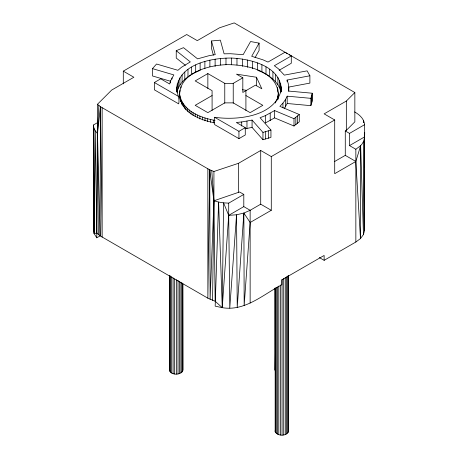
<?xml version="1.0" encoding="UTF-8"?>
<svg xmlns="http://www.w3.org/2000/svg" width="458" height="458" viewBox="0 0 458 458"><rect width="100%" height="100%" fill="white"/><g stroke="black" fill="none" stroke-linecap="round" stroke-linejoin="round"><path stroke-width="0.69" d="M275.235 288.54L275.287 371.037L275.321 288.231M288.551 369.824L288.5 370.797L288.569 275.705M123.294 83.866L123.294 71.145L133.868 77.247L111.666 90.066L97.474 104.258L100.422 106.674L100.119 235.841L207.858 298.175L215.174 301.272L222.256 307.667C244.973 311.583 263.236 294.454 281.853 284.744L281.853 279.867L324.132 255.455L324.132 260.333L319.3 257.545M354.612 111.929C359.456 114.649 364.15 118.788 364.602 124.679C364.259 131.727 366.337 140.114 360.646 145.638L360.469 238.578L355.849 242.024L324.132 260.333M288.574 275.579L288.574 431.339C286.771 436.451 277.29 436.445 275.155 431.585L275.155 287.973L275.126 370.07L275.487 342.647M100.359 235.738L96.787 237.805L97.474 104.258M281.235 91.308C282.225 66.576 250.932 58.836 231.49 58.057C210.812 57.811 176.467 64.601 176.714 91.09M364.339 167.514L364.333 132.728M93.661 203.787L93.403 229.378L94.165 233.712L96.787 237.805M207.858 168.79L209.747 169.792L207.858 298.175L207.858 168.79L100.422 106.674L97.474 133.553L98.321 234.433L100.119 235.841L97.474 133.553L98.859 105.5M212.558 300.385L213.926 200.787L213.926 171.492L209.747 169.792L210.113 299.349L213.926 200.787L211.773 170.691M363.48 122.406L363.532 120.271L363.669 122.349M278.327 95.533C278.258 70.755 246.146 64.435 226.721 64.664C207.72 65.185 176.828 73.578 179.817 98.161M278.281 97.285L278.327 92.676M250.142 303.053L250.142 210.291L243.862 213.062L236.546 214.785L229.767 308.108L228.702 215.346L243.799 206.627L243.799 194.421L228.702 203.14L228.702 215.346L222.256 307.667L215.174 306.156L218.592 202.058L213.926 200.787L209.747 169.792M288.477 87.123L309.889 83.104L309.889 75.782L287.097 80.058L288.277 83.688L288.775 87.369L288.597 91.062L312.264 93.226L312.264 100.548L310.862 105.666L287.195 103.497L284.166 108.746M98.321 234.433L96.787 232.922L94.165 233.712L93.398 137.228L93.896 127.988L93.398 125.023L97.623 122.584M182.874 283.857L182.874 370.31C181.213 375.652 169.918 375.526 169.5 369.583M275.155 431.585L275.206 430.612M243.862 213.062L244.171 305.726L250.142 222.496L243.862 213.062L237.233 307.444L236.546 214.785L228.702 215.346L223.567 202.854L218.592 202.058L222.256 307.667L223.567 202.854L228.702 203.14M275.269 102.993L277.628 97.915L278.281 94.428M277.88 99.403L278.229 94.48M177.011 92.522L177.212 83.928M281.235 89.974C274.771 116.819 237.21 120.551 214.613 117.277L214.613 124.599L238.939 138.642L245.276 134.978L245.276 127.656L236.339 122.492L241.704 121.965L252.072 120.082L262.955 132.408L262.955 139.736L270.947 137.383L270.947 130.061L260.064 117.729L265.348 115.645L274.605 110.561L293.996 118.696L299.263 114.506L279.878 106.371L282.941 103.13L285.391 99.718L287.195 96.174L310.862 98.338L312.264 93.226M93.398 137.228L93.672 135.934M93.735 228.147L93.403 229.378L93.398 125.023M170.496 81.255L152.48 75.954L152.48 68.631L173.834 74.912L170.571 80.9L169.655 83.997L160.712 78.833L154.369 82.497L154.369 89.82L178.694 103.863C180.086 97.938 176.387 92.905 176.714 87.094M355.849 242.024L355.849 149.262L360.646 145.638L355.849 161.468L360.469 238.578L363.446 234.576L364.597 230.265L364.602 136.885L349.506 145.598L349.506 133.393L364.602 124.679M177.212 91.251C180.2 80.625 190.408 74.173 200.123 70.366L200.123 63.044M213.371 55.126L211.493 48.29L211.493 40.968L220.355 40.161L224.099 53.826L230.494 53.718L243.158 54.691L250.566 41.529L259.096 43.132L251.694 56.294L262.926 59.803L267.993 62.059L284.939 52.275L287.126 53.454M255.06 57.634L259.096 50.454L259.096 43.132M152.48 68.631L156.55 64.017L177.91 70.297L181.517 67.246L190.322 61.904L176.238 50.706L183.492 47.666L197.581 58.859L209.106 55.676L215.243 54.634L211.493 40.968M334.403 161.64L345.275 155.365L355.849 161.468L334.706 173.674L334.706 119.967L324.132 113.865L346.334 101.046L354.847 92.539L234.227 22.9L219.485 27.812L197.289 40.63L186.715 34.527L123.294 71.145M345.275 155.365L345.275 130.954L346.334 130.341L354.847 121.834L354.847 92.539M265.348 115.645L265.348 122.967L274.605 117.883L293.996 126.019L299.263 121.828L299.263 114.506M242.82 77.814L236.477 74.15L256.486 77.247L261.844 88.8L255.501 85.136L242.82 92.459L242.82 77.814L233.231 83.35L224.769 83.35L207.858 73.583L195.177 80.911L212.088 90.673L212.088 110.47M212.088 95.556L195.177 105.323L207.858 112.645L224.769 102.878L233.231 102.878L250.142 112.645L262.823 105.323L245.912 95.556M289.244 54.674L291.282 55.939L274.336 65.723L278.241 68.648L284.321 75.129L307.118 70.858L309.889 75.782M279.174 70.251L291.282 63.261L291.282 55.939M214.613 117.277L238.939 131.32L245.276 127.656M213.926 171.492L238.515 163.3L260.711 150.482L271.285 156.584L334.706 119.967M215.174 301.272L213.926 200.787L239.568 191.982L243.799 194.421M249.839 210.462L260.711 204.188L271.285 210.291L271.285 156.584M250.142 222.496L271.285 210.291M262.955 132.408L270.947 130.061M244.99 128.79L252.072 127.404L262.955 139.736M242.477 89.728L246.478 90.346M179.817 95.304C183.074 111.162 200.867 117.872 215.071 120.425M214.521 122.784C199.86 120.116 180.257 112.181 179.685 94.783M258.077 70.469L261.902 72.066L261.902 64.744M262.486 72.37C270.689 76.349 279.059 82.795 280.931 92.218M345.275 130.954L349.506 133.393M349.506 145.598L355.849 149.262M154.369 82.497L178.694 96.541M243.799 206.627L250.142 210.291M185.45 65.351L176.238 58.034L176.238 50.706M97.474 133.553L95.264 130.856L93.896 127.988L94.165 233.712L95.264 130.856L96.787 232.922M364.379 229.029L364.597 230.265L363.635 141.413L363.446 234.576L360.646 145.638M288.574 431.339L288.42 275.327L288.5 370.797M182.874 370.31L182.713 283.605M100.422 106.674L102.151 237.147L102.151 107.762M363.532 120.271L363.538 122.412M275.378 288.403L275.395 369.108M275.212 288.093L275.287 371.037M346.334 101.046L346.334 130.341M311.904 94.938L311.904 102.266M311.434 96.644L311.434 103.966M310.862 98.338L310.862 105.666M297.597 115.937L297.597 123.259M295.839 117.334L295.839 124.662M293.996 118.696L293.996 126.019M288.775 87.369L288.775 91.365M288.311 275.831L288.311 432.3M287.641 276.008L287.641 433.194M287.195 96.174L287.195 103.497M287.097 80.058L287.097 81.387M286.611 276.775L286.611 433.966M285.391 99.718L285.391 107.04M285.277 277.371L285.277 434.562M283.731 278.475L283.731 434.945M282.941 103.13L282.941 107.79M282.065 279.34L282.065 435.1M281.264 86.791L281.264 91.451M280.708 83.625L280.708 90.953M280.388 284.968L280.388 435.008M279.586 80.511L279.586 87.833M278.796 286.067L278.796 434.676M278.046 96.18L278.046 99.031M277.897 77.482L277.897 84.804M277.857 89.178L277.857 92.035M277.628 97.915L277.628 100.056M277.348 87.449L277.348 88.881M277.405 286.948L277.405 434.132M276.288 287.647L276.288 433.4M275.664 74.574L275.664 81.896M275.521 288.208L275.521 432.535M274.605 110.561L274.605 117.883M272.916 71.814L272.916 79.137M270.209 113.246L270.209 120.569M269.682 69.238L269.682 76.56M268.331 130.896L268.331 138.224M265.995 66.874L265.995 74.196M265.669 131.681L265.669 139.003M260.711 150.482L260.711 204.188M257.436 62.878L257.436 70.2M256.486 77.247L256.486 85.772M252.661 61.292L252.661 68.614M252.072 120.082L252.072 127.404M247.618 60.004L247.618 67.326M246.965 121.164L246.965 128.486M245.912 90.673L245.912 110.47M242.374 59.03L242.374 66.353M241.704 121.965L241.704 125.961M238.939 131.32L238.939 138.642M238.515 163.3L238.515 192.595M236.975 58.378L236.975 65.036M233.231 83.35L233.231 103.233M231.49 58.057L231.49 64.715M225.983 58.074L225.983 64.733M224.769 83.35L224.769 103.233M220.504 58.424L220.504 65.082M215.117 59.105L215.117 66.433M213.325 120.122L213.325 122.973M210.474 119.509L210.474 122.366M209.89 60.113L209.89 66.771M207.858 73.583L207.858 88.497M207.692 118.805L207.692 121.656M204.995 117.998L204.995 120.849M204.875 61.429L204.875 68.752M202.384 117.099L202.384 119.95M199.883 116.103L199.883 118.96M197.484 115.027L197.484 117.883M195.692 64.939L195.692 72.261M195.205 113.865L195.205 116.721M193.058 112.622L193.058 115.479M191.633 67.091L191.633 74.414M191.049 111.311L191.049 114.162M189.177 109.926L189.177 112.782M187.986 69.473L187.986 76.801M187.459 108.477L187.459 111.334M185.902 106.972L185.902 109.828M184.797 72.072L184.797 79.394M184.505 105.414L184.505 108.271M183.28 103.811L183.28 106.668M182.605 283.393L182.605 371.272M182.227 102.168L182.227 105.019M182.095 74.843L182.095 82.165M181.935 282.855L181.935 372.165M181.351 100.485L181.351 104.052M180.979 86.596L180.979 88.022M180.904 282.197L180.904 372.938M180.652 98.779L180.652 101.636M180.143 97.05L180.143 99.907M179.954 90.049L179.954 91.48M179.92 77.768L179.92 85.091M179.719 91.8L179.673 97.119M179.57 281.361L179.57 373.533M178.282 80.808L178.282 88.131M178.025 280.319L178.025 373.917M176.799 90.278L176.799 91.611M176.359 279.758L176.359 374.072M174.681 278.951L174.681 373.98M173.095 277.909L173.095 373.648M171.968 77.86L171.968 79.194M171.698 276.649L171.698 373.104M170.582 275.916L170.582 372.371M170.571 80.9L170.571 82.898M169.815 275.762L169.815 371.507M169.5 275.269L169.449 370.556"/></g></svg>
